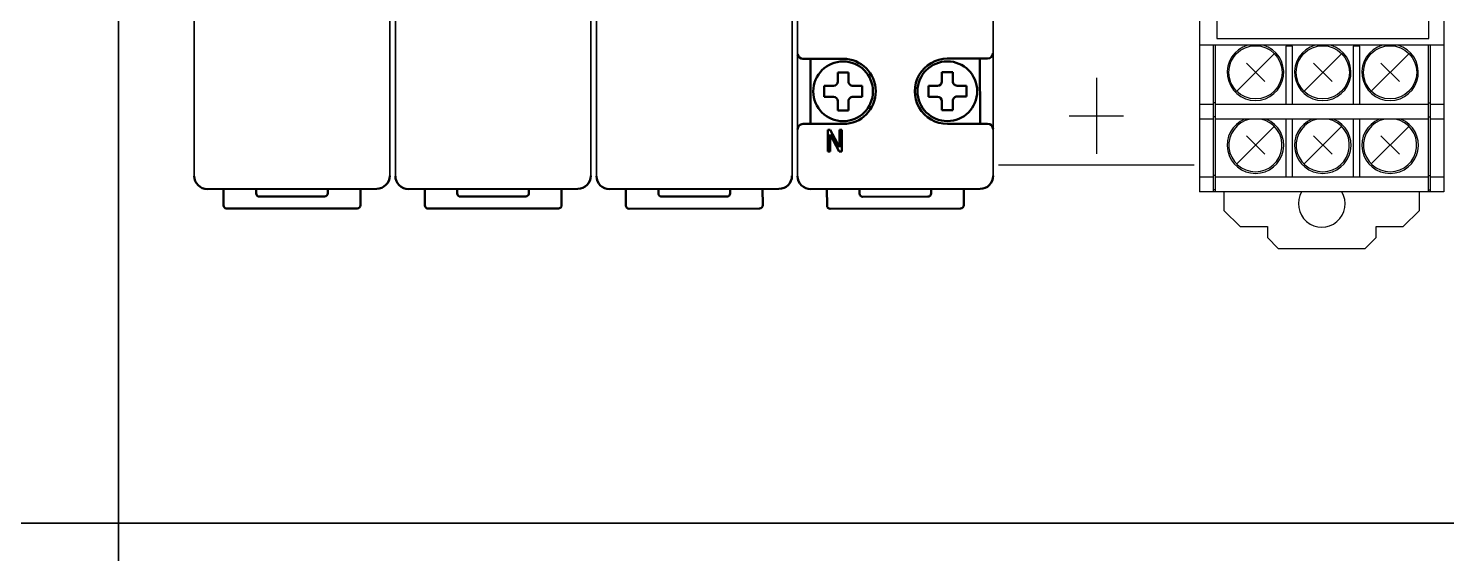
# Model space of a CAD drawing. Header units: millimetres. Extents: x 0 to 19177, y 0 to 12100.
# Drawn here: x 17176.8 to 17307.4, y 11332.1 to 11380.4 of the extents above; entities that cross this region are included whole.
import ezdxf

# ---------------------------------------------------------------- set-up
doc = ezdxf.new("R2010")
doc.units = ezdxf.units.MM
doc.header["$MEASUREMENT"] = 0
doc.layers.add('NetDam', color=7, linetype='Continuous', lineweight=35)
doc.layers.add('Visible (ISO)', color=7, linetype='Continuous', lineweight=50)
doc.layers.add('Z_OM_OUTLINE', color=7, linetype='Continuous')

msp = doc.modelspace()

# ---------------------------------------------------------------- linework, layer by layer
for p, q in [((17275.13, 11375.87), (17275.13, 11368.87)), ((17272.63, 11372.37), (17277.63, 11372.37)), ((17266.13, 11367.87), (17284.13, 11367.87))]:
    msp.add_line(p, q)
at = {"layer": 'NetDam', "color": 0}
for p, q in [((17185.09, 11194.87), (17185.09, 11474.87)), ((17192.06, 11366.83), (17192.06, 11442.91)), ((17210.06, 11366.82), (17210.08, 11442.9)), ((17210.58, 11366.82), (17210.58, 11442.9)), ((17228.58, 11366.82), (17228.6, 11442.9)), ((17229.1, 11366.82), (17229.1, 11442.9)), ((17247.11, 11366.82), (17247.12, 11442.9)), ((17247.62, 11366.82), (17247.62, 11442.9)), ((17265.63, 11366.81), (17265.64, 11442.89)), ((17225.09, 11334.87), (16945.09, 11334.87)), ((17185.09, 11334.87), (17575.09, 11334.87))]:
    msp.add_line(p, q, dxfattribs=at)
at = {"layer": 'Visible (ISO)'}
for p, q in [((17248.11, 11377.62), (17248.81, 11377.62)), ((17248.82, 11371.62), (17248.81, 11377.62)), ((17251.81, 11377.62), (17248.81, 11377.62)), ((17261.41, 11377.63), (17264.41, 11377.64)), ((17264.42, 11371.64), (17264.41, 11377.64)), ((17265.11, 11377.64), (17264.41, 11377.64)), ((17252.31, 11376.37), (17251.31, 11376.37)), ((17251.31, 11375.52), (17251.31, 11376.37)), ((17252.31, 11375.52), (17252.31, 11376.37)), ((17260.91, 11376.38), (17261.91, 11376.39)), ((17260.91, 11375.53), (17260.91, 11376.38)), ((17261.91, 11375.54), (17261.91, 11376.39)), ((17250.91, 11375.12), (17250.06, 11375.12)), ((17250.06, 11375.12), (17250.06, 11374.12)), ((17250.91, 11374.12), (17250.06, 11374.12)), ((17253.56, 11375.12), (17252.71, 11375.12)), ((17253.56, 11374.12), (17252.71, 11374.12)), ((17253.56, 11374.12), (17253.56, 11375.12)), ((17259.66, 11374.13), (17259.66, 11375.13)), ((17259.66, 11375.13), (17260.51, 11375.13)), ((17259.66, 11374.13), (17260.51, 11374.13)), ((17262.31, 11375.14), (17263.16, 11375.14)), ((17262.31, 11374.14), (17263.16, 11374.14)), ((17263.16, 11375.14), (17263.16, 11374.14)), ((17251.31, 11372.87), (17251.31, 11373.72)), ((17251.31, 11372.87), (17252.31, 11372.87)), ((17252.31, 11372.87), (17252.31, 11373.72)), ((17260.91, 11372.88), (17260.91, 11373.73)), ((17261.91, 11372.89), (17260.91, 11372.88)), ((17261.91, 11372.89), (17261.91, 11373.74)), ((17248.12, 11371.62), (17248.82, 11371.62)), ((17248.82, 11371.62), (17251.82, 11371.62)), ((17264.42, 11371.64), (17261.42, 11371.63)), ((17265.12, 11371.64), (17264.42, 11371.64)), ((17250.41, 11369.07), (17250.41, 11371.07)), ((17250.41, 11371.07), (17250.63, 11371.07)), ((17251.46, 11369.07), (17250.62, 11370.66)), ((17250.62, 11370.66), (17250.62, 11369.07)), ((17250.63, 11371.07), (17251.47, 11369.48)), ((17251.47, 11369.48), (17251.47, 11371.07)), ((17251.47, 11371.07), (17251.68, 11371.07)), ((17251.68, 11371.07), (17251.68, 11369.07)), ((17250.62, 11369.07), (17250.41, 11369.07)), ((17251.68, 11369.07), (17251.46, 11369.07)), ((17208.86, 11365.65), (17193.26, 11365.63)), ((17194.76, 11365.63), (17194.76, 11364.13)), ((17197.76, 11365.63), (17197.76, 11365.23)), ((17198.06, 11364.93), (17204.06, 11364.94)), ((17204.36, 11365.24), (17204.36, 11365.64)), ((17207.36, 11365.65), (17207.36, 11364.15)), ((17227.38, 11365.65), (17211.78, 11365.63)), ((17213.28, 11365.63), (17213.29, 11364.13)), ((17216.28, 11365.63), (17216.28, 11365.23)), ((17216.58, 11364.93), (17222.58, 11364.94)), ((17222.88, 11365.24), (17222.88, 11365.64)), ((17225.88, 11365.64), (17225.89, 11364.14)), ((17245.9, 11365.64), (17230.3, 11365.62)), ((17231.8, 11365.62), (17231.81, 11364.12)), ((17234.8, 11365.63), (17234.8, 11365.23)), ((17235.1, 11364.93), (17241.1, 11364.93)), ((17241.4, 11365.23), (17241.4, 11365.63)), ((17244.4, 11365.64), (17244.41, 11364.14)), ((17264.42, 11365.64), (17248.82, 11365.62)), ((17250.32, 11365.62), (17250.33, 11364.12)), ((17253.32, 11365.62), (17253.32, 11365.22)), ((17253.62, 11364.92), (17259.62, 11364.93)), ((17259.92, 11365.23), (17259.92, 11365.63)), ((17262.92, 11365.64), (17262.93, 11364.14)), ((17207.07, 11363.85), (17195.07, 11363.83)), ((17225.59, 11363.84), (17213.59, 11363.83)), ((17244.11, 11363.84), (17232.11, 11363.82)), ((17262.63, 11363.84), (17250.63, 11363.82))]:
    msp.add_line(p, q, dxfattribs=at)
for centre in [(17251.81, 11374.62), (17261.41, 11374.63)]:
    msp.add_circle(centre, 2.75, dxfattribs=at)
for centre, radius, start, end in [((17248.11, 11378.12), 0.5, 194.0032, 270.0753), ((17265.11, 11378.14), 0.5, 270.0753, 0.0753), ((17251.81, 11374.62), 3, 270.0753, 90.0753), ((17261.41, 11374.63), 3, 90.0753, 270.0753), ((17250.91, 11375.52), 0.4, 270.0753, 0.0753), ((17252.71, 11375.52), 0.4, 180.0753, 270.0753), ((17260.51, 11375.53), 0.4, 270.0753, 0.0753), ((17262.31, 11375.54), 0.4, 180.0753, 270.0753), ((17250.91, 11373.72), 0.4, 0.0753, 90.0753), ((17252.71, 11373.72), 0.4, 90.0753, 180.0753), ((17260.51, 11373.73), 0.4, 0.0753, 90.0753), ((17262.31, 11373.74), 0.4, 90.0753, 180.0753), ((17248.12, 11371.12), 0.5, 90.0753, 180.0753), ((17265.12, 11371.14), 0.5, 0.0753, 90.0753), ((17193.26, 11366.83), 1.2, 180.0753, 270.0753), ((17208.86, 11366.85), 1.2, 270.0753, 0.0753), ((17211.78, 11366.83), 1.2, 180.0753, 270.0753), ((17227.38, 11366.85), 1.2, 270.0753, 0.0753), ((17230.3, 11366.82), 1.2, 180.0753, 270.0753), ((17245.9, 11366.84), 1.2, 270.0753, 0.0753), ((17248.82, 11366.82), 1.2, 180.0753, 270.0753), ((17264.42, 11366.84), 1.2, 270.0753, 0.0753), ((17198.06, 11365.23), 0.3, 180.0753, 270.0753), ((17204.06, 11365.24), 0.3, 270.0753, 0.0753), ((17216.58, 11365.23), 0.3, 180.0753, 270.0753), ((17222.58, 11365.24), 0.3, 270.0753, 0.0753), ((17235.1, 11365.23), 0.3, 180.0753, 270.0753), ((17241.1, 11365.23), 0.3, 270.0753, 0.0753), ((17253.62, 11365.22), 0.3, 180.0753, 270.0753), ((17259.62, 11365.23), 0.3, 270.0753, 0.0753), ((17195.06, 11364.13), 0.3, 180.0753, 270.0753), ((17207.06, 11364.15), 0.3, 270.0753, 0.0753), ((17213.59, 11364.13), 0.3, 180.0753, 270.0753), ((17225.59, 11364.14), 0.3, 270.0753, 0.0753), ((17232.11, 11364.12), 0.3, 180.0753, 270.0753), ((17244.11, 11364.14), 0.3, 270.0753, 0.0753), ((17250.63, 11364.12), 0.3, 180.0753, 270.0753), ((17262.63, 11364.14), 0.3, 270.0753, 0.0753)]:
    msp.add_arc(centre, radius, start, end, dxfattribs=at)
at = {"layer": 'Z_OM_OUTLINE'}
for p, q in [((17284.63, 11444.37), (17284.63, 11365.37)), ((17307.13, 11444.37), (17307.13, 11365.37)), ((17286.23, 11430.27), (17286.23, 11379.47)), ((17305.73, 11379.47), (17305.73, 11430.27)), ((17286.23, 11379.47), (17305.73, 11379.47)), ((17307.13, 11378.87), (17284.63, 11378.87)), ((17285.88, 11378.87), (17285.88, 11365.37)), ((17286.08, 11378.87), (17286.08, 11365.37)), ((17291.52, 11378.11), (17288.05, 11374.64)), ((17292.58, 11378.77), (17292.58, 11373.41)), ((17293.18, 11378.77), (17292.58, 11378.77)), ((17293.18, 11373.41), (17293.18, 11378.77)), ((17297.72, 11378.11), (17294.25, 11374.64)), ((17298.78, 11378.77), (17298.78, 11373.41)), ((17299.38, 11378.77), (17298.78, 11378.77)), ((17299.38, 11373.41), (17299.38, 11378.77)), ((17303.92, 11378.11), (17300.45, 11374.64)), ((17305.68, 11378.87), (17305.68, 11365.37)), ((17305.88, 11378.87), (17305.88, 11365.37)), ((17290.63, 11375.53), (17288.94, 11377.22)), ((17296.83, 11375.53), (17295.14, 11377.22)), ((17303.03, 11375.53), (17301.34, 11377.22)), ((17285.88, 11373.41), (17284.63, 11373.41)), ((17286.08, 11373.57), (17285.88, 11373.57)), ((17305.68, 11373.41), (17286.08, 11373.41)), ((17305.68, 11373.57), (17305.88, 11373.57)), ((17307.13, 11373.41), (17305.88, 11373.41)), ((17285.88, 11372.07), (17284.63, 11372.07)), ((17286.08, 11372.27), (17285.88, 11372.27)), ((17305.68, 11372.07), (17286.08, 11372.07)), ((17291.52, 11371.41), (17288.05, 11367.94)), ((17292.58, 11372.07), (17292.58, 11366.71)), ((17293.18, 11366.71), (17293.18, 11372.07)), ((17297.72, 11371.41), (17294.25, 11367.94)), ((17298.78, 11372.07), (17298.78, 11366.71)), ((17299.38, 11366.71), (17299.38, 11372.07)), ((17303.92, 11371.41), (17300.45, 11367.94)), ((17305.68, 11372.27), (17305.88, 11372.27)), ((17307.13, 11372.07), (17305.88, 11372.07)), ((17290.63, 11368.83), (17288.94, 11370.52)), ((17296.83, 11368.83), (17295.14, 11370.52)), ((17303.03, 11368.83), (17301.34, 11370.52)), ((17285.88, 11366.71), (17284.63, 11366.71)), ((17286.08, 11366.87), (17285.88, 11366.87)), ((17305.68, 11366.71), (17286.08, 11366.71)), ((17305.68, 11366.87), (17305.88, 11366.87)), ((17307.13, 11366.71), (17305.88, 11366.71)), ((17307.13, 11365.37), (17284.63, 11365.37)), ((17286.08, 11365.57), (17285.88, 11365.57)), ((17286.88, 11365.37), (17286.88, 11363.67)), ((17304.88, 11363.67), (17304.88, 11365.37)), ((17305.68, 11365.57), (17305.88, 11365.57)), ((17286.88, 11363.67), (17288.38, 11362.17)), ((17303.38, 11362.17), (17304.88, 11363.67)), ((17288.38, 11362.17), (17290.88, 11362.17)), ((17290.88, 11362.17), (17290.88, 11361.17)), ((17300.88, 11361.17), (17300.88, 11362.17)), ((17300.88, 11362.17), (17303.38, 11362.17)), ((17290.88, 11361.17), (17291.88, 11360.17)), ((17299.88, 11360.17), (17300.88, 11361.17)), ((17291.88, 11360.17), (17299.88, 11360.17))]:
    msp.add_line(p, q, dxfattribs=at)
for centre in [(17289.78, 11376.37), (17295.98, 11376.37), (17302.18, 11376.37)]:
    msp.add_circle(centre, 2.45, dxfattribs=at)
for centre, radius, start, end in [((17289.78, 11376.37), 2.6, 105.9424, 74.0576), ((17295.98, 11376.37), 2.6, 105.9424, 74.0576), ((17302.18, 11376.37), 2.6, 105.9424, 74.0576), ((17289.78, 11369.67), 2.6, 112.6199, 67.3801), ((17289.78, 11369.67), 2.45, 101.5953, 78.4047), ((17295.98, 11369.67), 2.6, 112.6199, 67.3801), ((17295.98, 11369.67), 2.45, 101.5953, 78.4047), ((17302.18, 11369.67), 2.6, 112.6199, 67.3801), ((17302.18, 11369.67), 2.45, 101.5953, 78.4047), ((17295.88, 11364.27), 2.15, 149.2277, 30.7723)]:
    msp.add_arc(centre, radius, start, end, dxfattribs=at)

doc.saveas('drawing.dxf')
